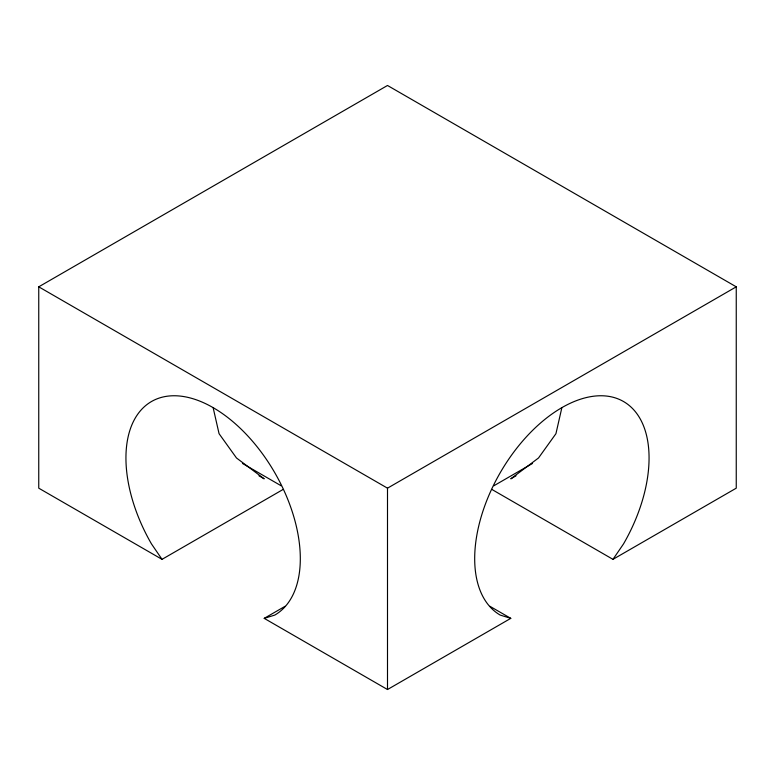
<?xml version="1.0" encoding="UTF-8"?>
<svg xmlns="http://www.w3.org/2000/svg" width="775" height="775" viewBox="0 0 775 775"><rect width="100%" height="100%" fill="white"/><g stroke="black" fill="none" stroke-linecap="round" stroke-linejoin="round"><path stroke-width="1.16" d="M561.875 407.631L555.937 433.69L538.509 457.977L510.802 478.824L516.024 475.811M491.786 489.383L612.967 559.347L623.526 543.905A123.302 71.193 -60 0 0 623.526 401.528A123.302 71.193 -60 0 0 500.224 472.711A123.302 71.193 -60 0 0 500.224 615.088L510.783 618.353L387.5 689.527L264.217 618.353L285.113 606.283M283.214 489.383L162.033 559.347L38.75 488.173L38.75 286.827L387.5 85.473L736.25 286.827L736.25 488.173L612.967 559.347M38.75 286.827L387.5 488.173L736.25 286.827M493.869 485.76L532.522 463.45M264.217 618.353L274.776 615.088A123.302 71.193 60 0 0 274.776 472.711A123.302 71.193 60 0 0 151.474 401.528A123.302 71.193 60 0 0 151.474 543.905L162.033 559.347M242.478 463.45L281.131 485.76M489.887 606.283L510.783 618.353M258.976 475.811L264.198 478.824L236.491 457.977L219.063 433.69L213.125 407.631M387.5 488.173L387.5 689.527"/></g></svg>
